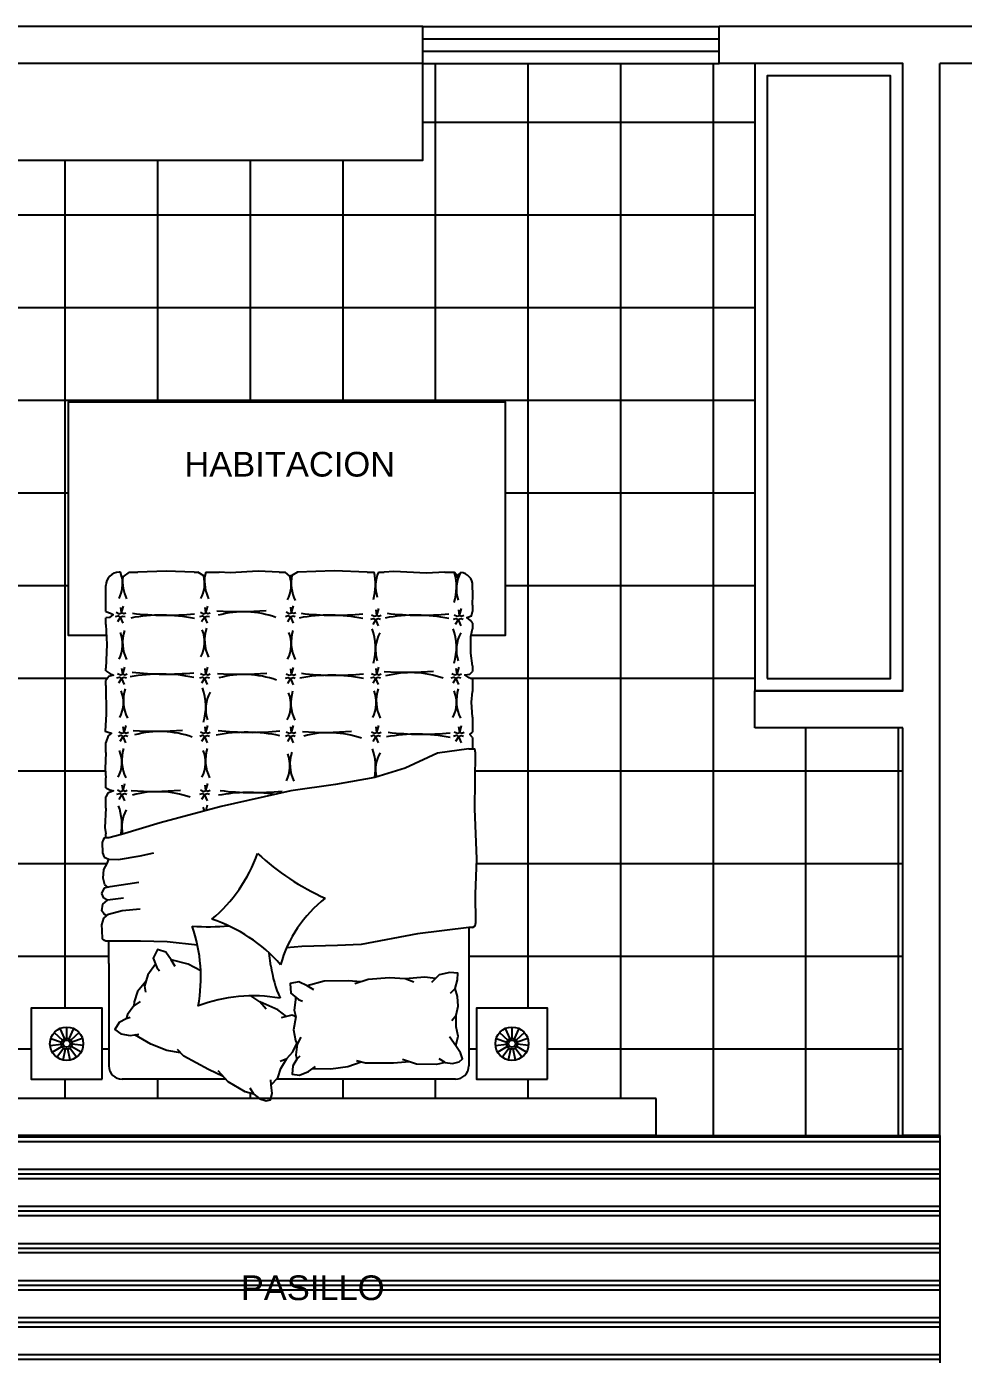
# Model space of a CAD drawing. Header units: inches. Extents: x -370 to 18, y -197 to 199.
# Drawn here: x -29.79 to -25.99, y -19.06 to -13.68 of the extents above; entities that cross this region are included whole.
import ezdxf

# ---------------------------------------------------------------- set-up
doc = ezdxf.new("R2010")
doc.units = ezdxf.units.IN
doc.header["$MEASUREMENT"] = 0
for name, color, linetype in [('artefactos', 1, 'Continuous'), ('aux2', 194, 'Continuous'), ('MUEBLES', 7, 'Continuous')]:
    doc.layers.add(name, color=color, linetype=linetype)
doc.styles.get("Standard").update_dxf_attribs({"font": 'arial.ttf'})
doc.linetypes.add('ZIGZAG', pattern='A,0.0001,-0.2,[131,ltypeshp.shx,S=0.2,R=0,X=-0.2,Y=0],-0.4,[131,ltypeshp.shx,S=0.2,R=180,X=0.2,Y=0],-0.2', length=0.8001)

# ---------------------------------------------------------------- blocks, each defined once
blk = doc.blocks.new('velador')
at = {"layer": 'artefactos', "color": 2}
blk.add_lwpolyline([(-0.4, 0.4), (-0.4, 0), (0, 0), (0, 0.4), (-0.4, 0.4)], dxfattribs=at)
for radius in [0.0937, 0.0304]:
    blk.add_circle((-0.2, 0.2), radius, dxfattribs=at)
at = {"layer": 'aux2', "color": 2}
for p, q in [((-0.2812, 0.2469), (-0.2263, 0.2152)), ((-0.2551, 0.2758), (-0.2179, 0.2246)), ((-0.2195, 0.2917), (-0.2063, 0.2297)), ((-0.1805, 0.2917), (-0.1937, 0.2297)), ((-0.1449, 0.2758), (-0.1821, 0.2246)), ((-0.1188, 0.2469), (-0.1737, 0.2152)), ((-0.2932, 0.2098), (-0.2302, 0.2032)), ((-0.2891, 0.171), (-0.2289, 0.1906)), ((-0.2697, 0.1373), (-0.2226, 0.1797)), ((-0.2381, 0.1144), (-0.2124, 0.1722)), ((-0.2, 0.1063), (-0.2, 0.1696)), ((-0.1619, 0.1144), (-0.1876, 0.1722)), ((-0.1303, 0.1373), (-0.1774, 0.1797)), ((-0.1109, 0.171), (-0.1711, 0.1906)), ((-0.1068, 0.2098), (-0.1698, 0.2032))]:
    blk.add_line(p, q, dxfattribs=at)
blk.add_circle((-0.2, 0.2), 0.0202, dxfattribs=at)
blk = doc.blocks.new('cama_2pl')
at = {"layer": 'artefactos', "color": 1}
for p, q in [((706.728, 610.2968), (706.7439, 610.2697)), ((706.728, 610.2968), (706.7662, 610.2856)), ((706.7662, 610.2856), (706.8438, 610.2406)), ((705.8202, 610.2295), (706.6253, 610.2295)), ((706.6196, 610.2234), (706.6064, 610.1813)), ((706.6494, 610.2549), (706.6196, 610.2234)), ((706.8438, 610.2406), (706.8884, 610.1923)), ((706.8541, 610.2295), (707.3202, 610.2295)), ((705.7602, 609.5475), (705.7602, 610.1695)), ((706.6064, 610.1813), (706.5796, 610.1361)), ((707.3802, 609.7085), (707.3802, 610.1695)), ((706.5399, 609.9466), (706.5399, 609.9523)), ((706.5399, 609.8598), (706.5399, 609.8643)), ((707.2129, 609.7868), (707.2157, 609.7917)), ((706.6513, 609.72), (706.6586, 609.662)), ((707.3802, 609.7085), (707.3802, 609.6085)), ((706.3513, 609.628), (706.512, 609.6323)), ((706.512, 609.6323), (706.5805, 609.6379)), ((707.3802, 609.6085), (707.3935, 609.6085)), ((705.7432, 609.5475), (705.7602, 609.5475)), ((707.4023, 609.5052), (707.3816, 609.4873)), ((707.3203, 609.4713), (707.2399, 609.4625)), ((707.3816, 609.4873), (707.3203, 609.4713)), ((707.3144, 609.4158), (707.386, 609.4246)), ((707.386, 609.4246), (707.4035, 609.4144)), ((707.4123, 609.3939), (707.4006, 609.3691)), ((707.4035, 609.4144), (707.4123, 609.3939)), ((707.3743, 609.3633), (707.2458, 609.3428)), ((707.4006, 609.3691), (707.3743, 609.3633)), ((707.2395, 609.2242), (707.1784, 609.2109)), ((707.3371, 609.2407), (707.2395, 609.2242)), ((707.38, 609.239), (707.3371, 609.2407)), ((707.4015, 609.2308), (707.38, 609.239)), ((707.4096, 609.2108), (707.4015, 609.2308)), ((707.3802, 609.1445), (707.3935, 609.1445)), ((707.3935, 609.1445), (707.3935, 609.1259)), ((707.3935, 609.0102), (707.3935, 608.9593)), ((707.3935, 608.919), (707.3935, 608.8734)), ((705.7432, 608.6926), (705.7432, 608.7452)), ((705.7602, 608.7433), (705.7432, 608.7433)), ((707.3935, 608.7594), (707.3935, 608.7153)), ((705.7432, 608.6014), (705.7432, 608.668)), ((705.7432, 608.4296), (705.7432, 608.4857)), ((707.3935, 608.4593), (707.3935, 608.4357)), ((705.7432, 608.37), (705.7432, 608.3963)), ((707.3935, 608.3927), (707.3935, 608.3804)), ((705.7432, 608.1788), (705.7432, 608.2034)), ((707.3935, 608.184), (707.3935, 608.1542)), ((705.7432, 608.0982), (705.7432, 608.1262)), ((707.3935, 608.1262), (707.3935, 608.0095)), ((705.8681, 607.9495), (705.8267, 607.9495)), ((706.1673, 607.9495), (706.1419, 607.9495)), ((706.2183, 607.9495), (706.1858, 607.9495)), ((706.6132, 607.9495), (706.5869, 607.9495)), ((706.9435, 607.9495), (706.8835, 607.9495)), ((706.9958, 607.9495), (706.98, 607.9495)), ((707.2888, 607.9495), (707.2502, 607.9495)), ((707.3274, 607.9495), (707.3335, 607.9495))]:
    blk.add_line(p, q, dxfattribs=at)
for points in [[(706.728, 610.2968), (706.7014, 610.317), (706.672, 610.3264), (706.6525, 610.3213), (706.646, 610.2929), (706.6494, 610.2549), (706.6521, 610.2314)], [(705.8672, 610.1535), (705.906, 610.1624), (705.9957, 610.1613), (706.0582, 610.141)], [(706.2455, 610.1524), (706.3055, 610.1735), (706.3813, 610.1847), (706.4649, 610.1827)], [(706.5205, 610.1254), (706.535, 610.1394), (706.5529, 610.1689), (706.555, 610.2061), (706.5219, 610.2107), (706.4813, 610.1951), (706.4499, 610.1714)], [(706.8659, 610.2167), (706.9314, 610.186), (707.0424, 610.1249), (707.0721, 610.096)], [(705.8672, 610.1535), (705.8341, 610.158), (705.8039, 610.1518), (705.7894, 610.1378), (705.7976, 610.1099), (705.8192, 610.0785), (705.8479, 610.0387)], [(705.8672, 610.1535), (705.8944, 610.1376)], [(706.0267, 610.1512), (706.0988, 610.1566), (706.2255, 610.1577), (706.2655, 610.1471)], [(706.517, 610.04), (706.5325, 610.0715), (706.5383, 610.1199), (706.535, 610.1394)], [(706.6097, 610.1481), (706.5796, 610.1361), (706.5527, 610.1055), (706.5336, 610.0663)], [(707.0572, 610.1104), (707.1198, 610.0994), (707.1914, 610.072), (707.2633, 610.0293)], [(705.8192, 610.0785), (705.8087, 610.0363), (705.8179, 609.9932), (705.8167, 609.9406)], [(706.5393, 609.9491), (706.5496, 610.007), (706.5401, 610.0545), (706.5325, 610.0715)], [(707.2837, 609.9521), (707.3031, 609.9572), (707.3332, 609.9741), (707.3533, 610.0056), (707.3267, 610.0258), (707.2837, 610.0321), (707.2447, 610.0268)], [(705.837, 609.9659), (705.8167, 609.9406), (705.8082, 609.9008), (705.8108, 609.8573), (705.8218, 609.8208)], [(706.5394, 609.8601), (706.5461, 609.9194), (706.5393, 609.9491)], [(706.5399, 609.9465), (706.5576, 609.9407), (706.6053, 609.9539)], [(706.5814, 609.9473), (706.6194, 609.918), (706.7009, 609.8809)], [(707.2387, 609.8794), (707.2677, 609.8992), (707.2965, 609.9386), (707.3031, 609.9572)], [(706.4577, 609.8266), (706.4873, 609.8087), (706.5255, 609.7914), (706.5644, 609.7981), (706.5618, 609.8417), (706.5273, 609.8702), (706.5093, 609.8778)], [(706.6731, 609.9138), (706.7009, 609.8809), (706.7416, 609.8545)], [(707.2136, 609.7892), (707.251, 609.8346), (707.266, 609.8807), (707.2677, 609.8992)], [(705.8424, 609.8417), (705.8218, 609.8208), (705.8109, 609.783), (705.8106, 609.7524), (705.8457, 609.7501), (705.8933, 609.7596), (705.9283, 609.7945)], [(706.2447, 609.7911), (706.3027, 609.7866), (706.4119, 609.7889), (706.4873, 609.8087)], [(707.1701, 609.7116), (707.205, 609.76), (707.22, 609.8109), (707.2158, 609.8372)], [(705.9107, 609.777), (705.9582, 609.7701), (706.0474, 609.7777)], [(706.0072, 609.7927), (706.0474, 609.7777), (706.1177, 609.7732), (706.2134, 609.7812), (706.2735, 609.8001)], [(706.967, 609.7426), (707.0241, 609.712), (707.0995, 609.6924)], [(707.0825, 609.7224), (707.0995, 609.6924), (707.1243, 609.6585), (707.1615, 609.6453), (707.1806, 609.6846), (707.1645, 609.7263), (707.1526, 609.7418)], [(705.7602, 609.5475), (705.9909, 609.5757), (706.245, 609.6228), (706.3513, 609.628)], [(706.9813, 609.6268), (707.1182, 609.6121), (707.2381, 609.6085), (707.3802, 609.6085)], [(707.3935, 609.6085), (707.4004, 609.6062), (707.4082, 609.5984), (707.4104, 609.5594), (707.4119, 609.5348)], [(705.7432, 609.5475), (705.7315, 609.5397), (705.7283, 609.525), (705.7299, 609.3975), (705.725, 609.2389), (705.7332, 609.0133), (705.7299, 608.7615), (705.7332, 608.7452), (705.7432, 608.7452)], [(707.4119, 609.5348), (707.4023, 609.5052)], [(707.3893, 609.494), (707.4021, 609.4873), (707.4123, 609.4727), (707.4079, 609.4421), (707.386, 609.4246)], [(707.3855, 609.3658), (707.3982, 609.3547), (707.4065, 609.3249), (707.4032, 609.2869), (707.3883, 609.2588), (707.38, 609.239)], [(707.3935, 609.1445), (707.401, 609.1459), (707.4056, 609.1522), (707.4101, 609.1653), (707.4096, 609.2108)], [(705.7602, 608.7433), (705.9021, 608.7632), (706.0466, 608.8301), (706.1841, 608.8724), (706.3603, 608.9041), (706.5613, 608.9323), (706.875, 609.0027), (707.1499, 609.0767), (707.3227, 609.1295), (707.3802, 609.1445)], [(707.3935, 609.0102), (707.3983, 609.0979), (707.3935, 609.1259)], [(707.3935, 608.919), (707.3755, 608.9278), (707.3597, 608.9331), (707.3842, 608.9436), (707.3935, 608.9593)], [(707.3935, 608.7594), (707.3965, 608.8331), (707.3935, 608.8734)], [(705.7432, 608.6926), (705.756, 608.6796), (705.7432, 608.668)], [(707.3935, 608.4593), (707.3929, 608.5882), (707.3964, 608.6636), (707.3841, 608.6689), (707.3683, 608.6724), (707.3841, 608.6847), (707.3935, 608.7153)], [(705.7432, 608.6014), (705.749, 608.5341), (705.7432, 608.4857)], [(705.7432, 608.4296), (705.7595, 608.4236), (705.7788, 608.4113), (705.756, 608.4078), (705.7432, 608.3963)], [(707.3935, 608.3927), (707.3753, 608.4041), (707.3595, 608.4129), (707.3806, 608.4181), (707.3935, 608.4357)], [(705.7432, 608.37), (705.7507, 608.3131), (705.7507, 608.2377), (705.7432, 608.2034)], [(707.3935, 608.184), (707.3893, 608.2743), (707.3935, 608.3804)], [(705.7432, 608.1788), (705.7525, 608.1658), (705.77, 608.1536), (705.749, 608.1448), (705.7432, 608.1262)], [(707.3935, 608.1262), (707.3736, 608.1341), (707.3613, 608.1393), (707.3771, 608.1534), (707.3935, 608.1542)], [(705.7432, 608.0982), (705.742, 608.0501), (705.7432, 608.0095)], [(705.7973, 607.9514), (705.8096, 607.9613), (705.8132, 607.9712), (705.8174, 607.9598), (705.8267, 607.9495)], [(705.8681, 607.9495), (705.951, 607.9533), (706.0984, 607.9463), (706.1419, 607.9495)], [(706.2183, 607.9495), (706.3669, 607.9428), (706.5307, 607.9495), (706.5566, 607.9638), (706.5656, 607.9664), (706.5869, 607.9495)], [(706.6132, 607.9495), (706.7091, 607.9446), (706.8337, 607.9516), (706.8835, 607.9495)], [(706.9435, 607.9495), (706.9477, 607.9649), (706.9534, 607.9662), (706.98, 607.9495)], [(707.2888, 607.9495), (707.3174, 607.9708), (707.3212, 607.9715), (707.3277, 607.9495)], [(706.9958, 607.9495), (707.1226, 607.9447), (707.2502, 607.9495)]]:
    blk.add_lwpolyline(points, dxfattribs=at)
for centre, radius, start, end in [((705.8202, 610.1695), 0.06, 90, 180), ((707.3202, 610.1695), 0.06, 0, 90), ((706.73, 610.5526), 0.6983, 260.07459, 290.84099), ((706.0898, 609.6369), 0.5677, 8.42319, 23.67235), ((707.6668, 609.7706), 0.7004, 169.34718, 199.09407), ((706.0604, 609.8656), 0.5677, 307.59373, 344.59337), ((707.1348, 610.1728), 0.6983, 220.99561, 251.76201), ((707.3689, 608.9752), 0.7004, 130.2682, 160.01509), ((706.9348, 608.3855), 1.1581, 86.52842, 94.68904), ((705.9276, 608.3614), 1.1581, 47.44943, 65.55794), ((705.8032, 608.0095), 0.06, 180, 263.48359), ((707.3335, 608.0095), 0.06, 270, 0)]:
    blk.add_arc(centre, radius, start, end, dxfattribs=at)
at = {"layer": 'aux2', "color": 1}
for points in [[(706.9271, 608.9491), (706.9373, 608.9465), (706.9498, 608.9509), (706.9627, 608.9714)], [(706.9711, 608.9478), (706.9587, 608.9442), (706.9493, 608.9502), (706.9373, 608.9776)], [(707.3, 608.9491), (707.3103, 608.9465), (707.3227, 608.9509), (707.3356, 608.9714)], [(707.3441, 608.9478), (707.3316, 608.9442), (707.3223, 608.9502), (707.3103, 608.9776)], [(706.9244, 608.9313), (706.9342, 608.9354), (706.9435, 608.9309), (706.9475, 608.9064)], [(706.968, 608.9278), (706.9542, 608.9349), (706.9435, 608.9309), (706.9351, 608.9002)], [(707.2974, 608.9313), (707.3071, 608.9354), (707.3165, 608.9309), (707.3205, 608.9064)], [(707.341, 608.9278), (707.3272, 608.9349), (707.3165, 608.9309), (707.308, 608.9002)], [(705.782, 608.6699), (705.7918, 608.6739), (705.8012, 608.6695), (705.8052, 608.645)], [(705.7847, 608.6877), (705.795, 608.685), (705.8074, 608.6895), (705.8203, 608.7099)], [(705.8257, 608.6664), (705.8119, 608.6735), (705.8012, 608.6695), (705.7927, 608.6388)], [(705.8288, 608.6864), (705.8163, 608.6828), (705.8069, 608.6887), (705.795, 608.7162)], [(706.1549, 608.6699), (706.1647, 608.6739), (706.174, 608.6695), (706.178, 608.645)], [(706.1575, 608.6877), (706.1678, 608.685), (706.1802, 608.6895), (706.1931, 608.7099)], [(706.1985, 608.6664), (706.1847, 608.6735), (706.174, 608.6695), (706.1655, 608.6388)], [(706.2016, 608.6864), (706.1891, 608.6828), (706.1798, 608.6887), (706.1678, 608.7162)], [(706.5387, 608.6699), (706.5485, 608.6739), (706.5579, 608.6695), (706.5619, 608.645)], [(706.5414, 608.6877), (706.5516, 608.685), (706.5641, 608.6895), (706.577, 608.7099)], [(706.5824, 608.6664), (706.5686, 608.6735), (706.5579, 608.6695), (706.5494, 608.6388)], [(706.5855, 608.6864), (706.573, 608.6828), (706.5636, 608.6887), (706.5516, 608.7162)], [(706.9244, 608.6699), (706.9342, 608.6739), (706.9435, 608.6695), (706.9475, 608.645)], [(706.9271, 608.6877), (706.9373, 608.685), (706.9498, 608.6895), (706.9627, 608.7099)], [(706.968, 608.6664), (706.9542, 608.6735), (706.9435, 608.6695), (706.9351, 608.6388)], [(706.9711, 608.6864), (706.9587, 608.6828), (706.9493, 608.6887), (706.9373, 608.7162)], [(707.2924, 608.6699), (707.3021, 608.6739), (707.3115, 608.6695), (707.3155, 608.645)], [(707.295, 608.6877), (707.3053, 608.685), (707.3177, 608.6895), (707.3306, 608.7099)], [(707.336, 608.6664), (707.3222, 608.6735), (707.3115, 608.6695), (707.303, 608.6388)], [(707.3391, 608.6864), (707.3266, 608.6828), (707.3173, 608.6887), (707.3053, 608.7162)], [(705.7962, 608.4257), (705.8064, 608.423), (705.8189, 608.4275), (705.8318, 608.4479)], [(705.8403, 608.4244), (705.8278, 608.4208), (705.8184, 608.4267), (705.8064, 608.4542)], [(706.1575, 608.4257), (706.1678, 608.423), (706.1802, 608.4275), (706.1931, 608.4479)], [(706.2016, 608.4244), (706.1891, 608.4208), (706.1798, 608.4267), (706.1678, 608.4542)], [(706.5414, 608.427), (706.5516, 608.4243), (706.5641, 608.4288), (706.577, 608.4492)], [(706.5855, 608.4257), (706.573, 608.4221), (706.5636, 608.428), (706.5516, 608.4555)], [(706.9271, 608.4257), (706.9373, 608.423), (706.9498, 608.4275), (706.9627, 608.4479)], [(706.9711, 608.4244), (706.9587, 608.4208), (706.9493, 608.4267), (706.9373, 608.4542)], [(707.3009, 608.4257), (707.3111, 608.423), (707.3236, 608.4275), (707.3365, 608.4479)], [(707.3449, 608.4244), (707.3325, 608.4208), (707.3231, 608.4267), (707.3111, 608.4542)], [(705.7935, 608.4079), (705.8033, 608.4119), (705.8127, 608.4075), (705.8167, 608.383)], [(705.8371, 608.4044), (705.8233, 608.4115), (705.8127, 608.4075), (705.8042, 608.3768)], [(706.1549, 608.4079), (706.1647, 608.4119), (706.174, 608.4075), (706.178, 608.383)], [(706.1985, 608.4044), (706.1847, 608.4115), (706.174, 608.4075), (706.1655, 608.3768)], [(706.5387, 608.4092), (706.5485, 608.4132), (706.5579, 608.4088), (706.5619, 608.3843)], [(706.5824, 608.4057), (706.5686, 608.4128), (706.5579, 608.4088), (706.5494, 608.3781)], [(706.9244, 608.4079), (706.9342, 608.4119), (706.9435, 608.4075), (706.9475, 608.383)], [(706.968, 608.4044), (706.9542, 608.4115), (706.9435, 608.4075), (706.9351, 608.3768)], [(707.2982, 608.4079), (707.308, 608.4119), (707.3173, 608.4075), (707.3213, 608.383)], [(707.3418, 608.4044), (707.328, 608.4115), (707.3173, 608.4075), (707.3089, 608.3768)], [(705.8297, 608.1604), (705.8173, 608.1568), (705.8079, 608.1627), (705.7959, 608.1902)], [(706.2016, 608.1604), (706.1891, 608.1568), (706.1798, 608.1627), (706.1678, 608.1902)], [(705.783, 608.1439), (705.7928, 608.1479), (705.8021, 608.1435), (705.8061, 608.119)], [(705.7857, 608.1617), (705.7959, 608.159), (705.8084, 608.1635), (705.8213, 608.1839)], [(705.8266, 608.1404), (705.8128, 608.1475), (705.8021, 608.1435), (705.7937, 608.1128)], [(706.1549, 608.1439), (706.1647, 608.1479), (706.174, 608.1435), (706.178, 608.119)], [(706.1575, 608.1617), (706.1678, 608.159), (706.1802, 608.1635), (706.1931, 608.1839)], [(706.1985, 608.1404), (706.1847, 608.1475), (706.174, 608.1435), (706.1655, 608.1128)], [(706.5387, 608.1317), (706.5485, 608.1357), (706.5579, 608.1313), (706.5619, 608.1068)], [(706.5414, 608.1495), (706.5516, 608.1469), (706.5641, 608.1513), (706.577, 608.1718)], [(706.5824, 608.1282), (706.5686, 608.1353), (706.5579, 608.1313), (706.5494, 608.1006)], [(706.5855, 608.1482), (706.573, 608.1446), (706.5636, 608.1506), (706.5516, 608.178)], [(706.9244, 608.1328), (706.9342, 608.1368), (706.9435, 608.1323), (706.9475, 608.1079)], [(706.9271, 608.1506), (706.9373, 608.1479), (706.9498, 608.1523), (706.9627, 608.1728)], [(706.968, 608.1292), (706.9542, 608.1363), (706.9435, 608.1323), (706.9351, 608.1016)], [(706.9711, 608.1492), (706.9587, 608.1457), (706.9493, 608.1516), (706.9373, 608.179)], [(707.3038, 608.1328), (707.3136, 608.1368), (707.3229, 608.1323), (707.3269, 608.1079)], [(707.3064, 608.1506), (707.3167, 608.1479), (707.3291, 608.1523), (707.3421, 608.1728)], [(707.3474, 608.1292), (707.3336, 608.1363), (707.3229, 608.1323), (707.3145, 608.1016)], [(707.3505, 608.1492), (707.338, 608.1457), (707.3287, 608.1516), (707.3167, 608.179)]]:
    blk.add_lwpolyline(points, dxfattribs=at)
for centre, radius, start, end in [((707.1705, 609.0941), 0.1516, 330.00614, 12.98914), ((707.574, 609.0845), 0.2522, 169.50688, 199.72929), ((706.7687, 609.0499), 0.1768, 342.64426, 350.61497), ((707.0916, 609.0588), 0.1463, 194.23978, 201.51943), ((706.7279, 607.6368), 1.3033, 83.32536, 95.58422), ((706.751, 609.6822), 0.7423, 261.03637, 280.58745), ((707.16, 609.3714), 0.4351, 250.41332, 285.15099), ((707.1819, 607.5197), 1.4151, 86.03505, 95.00581), ((706.0284, 608.8377), 0.1516, 330.00614, 12.31936), ((706.4319, 608.8281), 0.2522, 169.91882, 199.72929), ((706.3886, 608.8114), 0.1768, 342.64426, 26.16029), ((706.7115, 608.8204), 0.1463, 152.75109, 201.51943), ((706.7687, 608.7953), 0.1768, 342.64426, 26.16029), ((707.0916, 608.8043), 0.1463, 152.75109, 201.51943), ((707.1454, 608.7953), 0.1768, 342.64426, 26.16029), ((707.4683, 608.8043), 0.1463, 152.75109, 201.51943), ((705.9942, 609.42), 0.7423, 258.35241, 280.58745), ((705.9712, 607.3746), 1.3033, 83.32536, 95.58422), ((706.3892, 609.1062), 0.4351, 250.41332, 285.15099), ((706.4111, 607.2544), 1.4151, 86.03505, 95.00581), ((706.7604, 609.4115), 0.7423, 258.35241, 280.58745), ((706.7373, 607.3661), 1.3033, 83.32536, 95.58422), ((707.1506, 609.101), 0.4351, 250.41332, 285.15099), ((706.3845, 608.5371), 0.1768, 342.64426, 26.16029), ((706.7075, 608.5461), 0.1463, 152.75109, 201.51943), ((706.7929, 608.5643), 0.1516, 330.00614, 18.99185), ((707.1965, 608.5547), 0.2522, 163.98533, 199.72929), ((707.1724, 607.2492), 1.4151, 86.03505, 95.00581), ((705.6394, 608.5271), 0.1768, 342.64426, 26.16029), ((705.9623, 608.536), 0.1463, 152.75109, 201.51943), ((706.0001, 608.5271), 0.1768, 342.64426, 26.16029), ((706.323, 608.536), 0.1463, 152.75109, 201.51943), ((707.1381, 608.5271), 0.1768, 342.64426, 26.16029), ((707.461, 608.536), 0.1463, 152.75109, 201.51943), ((706.7716, 608.8447), 0.4351, 250.41332, 285.15099), ((706.021, 608.836), 0.4351, 250.41332, 285.15099), ((706.0428, 606.9842), 1.4151, 86.03505, 95.00581), ((706.3842, 609.1549), 0.7423, 258.35241, 280.58745), ((706.3612, 607.1094), 1.3033, 83.32536, 95.58422), ((706.7935, 606.993), 1.4151, 86.03505, 95.00581), ((707.1476, 609.1496), 0.7423, 258.35241, 280.58745), ((707.1246, 607.1042), 1.3033, 83.32536, 95.58422), ((705.6649, 608.2984), 0.1516, 330.00614, 18.99185), ((706.0684, 608.2888), 0.2522, 163.98533, 199.72929), ((706.029, 608.2984), 0.1516, 330.00614, 18.99185), ((706.4325, 608.2888), 0.2522, 163.98533, 199.72929), ((706.3832, 608.2646), 0.1768, 342.64426, 26.16029), ((706.7061, 608.2736), 0.1463, 152.75109, 201.51943), ((706.7728, 608.2537), 0.1768, 342.64426, 26.16029), ((707.0958, 608.2627), 0.1463, 152.75109, 201.51943), ((707.1418, 608.2646), 0.1768, 342.64426, 26.16029), ((707.4647, 608.2736), 0.1463, 152.75109, 201.51943), ((706, 608.8849), 0.7423, 258.35241, 280.58745), ((705.977, 606.8395), 1.3033, 83.32536, 95.58422), ((706.3871, 608.8849), 0.7423, 258.35241, 280.58745), ((706.364, 606.8395), 1.3033, 83.32536, 95.58422), ((706.7742, 608.5628), 0.4351, 250.41332, 285.15099), ((707.1452, 608.8849), 0.7423, 258.35241, 280.58745), ((707.1222, 606.8395), 1.3033, 83.32536, 95.58422), ((705.6649, 608.0252), 0.1516, 330.00614, 18.99185), ((706.0684, 608.0155), 0.2522, 163.98533, 194.58059), ((706.4325, 608.0019), 0.2522, 163.98533, 191.99553), ((706.3832, 607.9981), 0.1768, 348.82047, 26.16029), ((706.7061, 608.0071), 0.1463, 152.75109, 196.13134), ((706.7961, 606.7111), 1.4151, 86.03505, 95.00581), ((706.029, 608.0115), 0.1516, 335.84042, 18.99185), ((706.7728, 607.991), 0.1768, 351.4985, 26.16029), ((707.0958, 608), 0.1463, 152.75109, 193.33361), ((707.1418, 607.991), 0.1768, 353.45059, 26.16029), ((707.4647, 607.9999), 0.1463, 152.75109, 191.18533)]:
    blk.add_arc(centre, radius, start, end, dxfattribs=at)
at = {"layer": 'artefactos', "color": 1, "xscale": 0.7999999999999545, "yscale": 0.7999999999999545, "zscale": 0.7999999999999545}
for p in [(705.7261, 609.9095), (707.7302, 609.9095)]:
    blk.add_blockref('velador', p, dxfattribs=at)

msp = doc.modelspace()

# ---------------------------------------------------------------- hatches: boundary and pattern name
at = {"transparency": 33554610}
h = msp.add_hatch(dxfattribs=at)
h.set_pattern_fill('NET', color=8, scale=3)
h.set_pattern_definition([(0, (266.99425, -54.9461), (0, 0.375), []), (90, (266.99425, -54.9461), (-0.375, 2e-17), [])])
h.paths.add_polyline_path([(-26.83769, -13.83367), (-26.98255, -13.83367), (-28.18255, -13.83367), (-28.18255, -14.22437), (-29.83769, -14.22437), (-29.83769, -14.43367), (-29.98769, -14.43367), (-29.98769, -15.63367), (-29.83769, -15.63367), (-29.83769, -18.02207), (-28.84406, -18.02207), (-28.86678, -18.00484), (-28.90117, -17.9947), (-28.97106, -17.95425), (-28.98032, -17.94422), (-29.39982, -17.94422, -0.4142136), (-29.45382, -17.89022), (-29.45382, -17.47532), (-29.45382, -17.38538), (-29.46991, -17.38538), (-29.47899, -17.3763), (-29.48099, -17.34116), (-29.4823, -17.31901), (-29.47006, -17.28119), (-29.48268, -17.26317), (-29.47874, -17.23559), (-29.45902, -17.21982), (-29.47479, -17.21063), (-29.48268, -17.19224), (-29.46854, -17.16222), (-29.47746, -17.13013), (-29.47449, -17.09593), (-29.4611, -17.07066), (-29.45366, -17.05282), (-29.473, -17.04539), (-29.48027, -17.02741), (-29.48076, -16.98017), (-29.46577, -16.9598), (-29.46577, -16.95102), (-29.47006, -16.9258), (-29.46577, -16.84686), (-29.46577, -16.8011), (-29.45742, -16.78692), (-29.43531, -16.77745), (-29.44952, -16.77272), (-29.46577, -16.7648), (-29.46577, -16.72377), (-29.46848, -16.6875), (-29.46577, -16.62119), (-29.46577, -16.58149), (-29.45343, -16.54134), (-29.46834, -16.53496), (-29.46519, -16.4671), (-29.46577, -16.35108), (-29.46577, -16.3298), (-29.44627, -16.30336), (-29.46577, -16.29111), (-29.46577, -16.28007), (-29.46203, -16.18461), (-29.46369, -16.14855), (-29.61759, -16.14855), (-29.61759, -15.20283), (-27.8485, -15.20283), (-27.8485, -16.14855), (-27.9866, -16.14855), (-27.98728, -16.15165), (-27.98728, -16.21951), (-27.98054, -16.27066), (-27.98054, -16.29433), (-27.99202, -16.30473), (-28.01255, -16.30788), (-27.99518, -16.31893), (-27.98054, -16.32431), (-27.98054, -16.37481), (-27.9857, -16.41835), (-27.98054, -16.47897), (-27.98054, -16.53894), (-27.99202, -16.54934), (-27.98054, -16.56103), (-27.98054, -16.60835), (-27.97146, -16.60835), (-27.96851, -16.62306), (-27.97146, -16.84966), (-27.96409, -17.05271), (-27.96851, -17.19543), (-27.9669, -17.32138), (-27.98054, -17.33048), (-27.99582, -17.33048), (-27.99582, -17.89022, -0.4142136), (-28.04982, -17.94422), (-28.7744, -17.94422), (-28.79609, -17.96714), (-28.79304, -18.00134), (-28.79777, -18.02207), (-27.23769, -18.02207), (-27.23769, -18.17207), (-26.23769, -18.17207), (-26.23769, -16.52207), (-26.83769, -16.52207), (-26.83769, -16.37207)])
h.paths.add_polyline_path([(-27.67709, -17.65622), (-27.67709, -17.94422), (-27.96509, -17.94422), (-27.96509, -17.65622)], flags=16)
h.paths.add_polyline_path([(-27.75361, -17.80022, -1), (-27.88858, -17.80022, -1)], flags=0)
h.paths.add_polyline_path([(-27.79922, -17.80022, -1), (-27.84297, -17.80022, -1)], flags=0)
h.paths.add_polyline_path([(-27.80657, -17.80022, -1), (-27.83562, -17.80022, -1)], flags=0)
h.paths.add_polyline_path([(-29.48075, -17.65622), (-29.48075, -17.94422), (-29.76875, -17.94422), (-29.76875, -17.65622)], flags=16)
h.paths.add_polyline_path([(-29.55727, -17.80022, -1), (-29.69223, -17.80022, -1)], flags=0)
h.paths.add_polyline_path([(-29.60288, -17.80022, -1), (-29.64662, -17.80022, -1)], flags=0)
h.paths.add_polyline_path([(-29.61023, -17.80022, -1), (-29.63927, -17.80022, -1)], flags=0)
h = msp.add_hatch(dxfattribs=at)
h.set_pattern_fill('PLAST', color=8, scale=0.6)
h.set_pattern_definition([(0, (266.99425, -54.94609), (0, 0.15), []), (0, (266.99425, -54.92734), (0, 0.15), []), (0, (266.99425, -54.90859), (0, 0.15), [])])
h.paths.add_polyline_path([(-28.84503, -19.17207), (-28.69503, -19.17207), (-27.69503, -19.17207), (-26.08769, -19.17207), (-26.08769, -18.17207), (-27.23769, -18.17207), (-31.63769, -18.17207), (-31.63769, -19.53367), (-31.48769, -19.53367), (-31.48769, -19.68367), (-29.97265, -19.68367), (-29.97265, -22.53367), (-28.84503, -22.53367)])
h.paths.add_polyline_path([(-28.93264, -20.55759), (-28.93264, -20.70633), (-28.89264, -20.70633), (-28.89264, -20.99613), (-28.87786, -20.99613), (-28.87786, -21.03015), (-28.93264, -21.03015), (-28.93264, -21.15759), (-29.53264, -21.15759), (-29.53264, -20.55759)], flags=16)
h.paths.add_polyline_path([(-29.39407, -21.1315), (-29.43304, -21.1315), (-29.43304, -20.90976), (-29.39407, -20.90976), (-29.39407, -20.80541), (-29.43304, -20.80541), (-29.43304, -20.75324), (-29.39407, -20.75324), (-29.39407, -20.70107), (-29.43304, -20.70107), (-29.43304, -20.64889), (-29.39407, -20.64889)], flags=0)
h.paths.add_polyline_path([(-29.35331, -20.59474), (-28.97283, -20.59474), (-28.97283, -21.12159), (-29.35331, -21.12159)], flags=0)
h.paths.add_polyline_path([(-28.93264, -21.20693), (-28.93264, -21.35567), (-28.89264, -21.35567), (-28.89264, -21.64547), (-28.87786, -21.64547), (-28.87786, -21.67949), (-28.93264, -21.67949), (-28.93264, -21.80693), (-29.53264, -21.80693), (-29.53264, -21.20693)], flags=16)
h.paths.add_polyline_path([(-29.39407, -21.78084), (-29.43304, -21.78084), (-29.43304, -21.5591), (-29.39407, -21.5591), (-29.39407, -21.45475), (-29.43304, -21.45475), (-29.43304, -21.40258), (-29.39407, -21.40258), (-29.39407, -21.3504), (-29.43304, -21.3504), (-29.43304, -21.29823), (-29.39407, -21.29823)], flags=0)
h.paths.add_polyline_path([(-29.35331, -21.24408), (-28.97283, -21.24408), (-28.97283, -21.77093), (-29.35331, -21.77093)], flags=0)
edge = h.paths.add_edge_path(flags=16)
edge.add_line((-29.36477, -21.87455), (-28.87609, -21.87455))
edge.add_ellipse((-28.88077, -21.88255), major_axis=(0.00566, 0.00566), ratio=1, start_angle=315, end_angle=405, ccw=False)
edge.add_line((-28.87277, -21.88255), (-28.87277, -22.47123))
edge.add_ellipse((-28.88077, -22.46655), major_axis=(0.00566, 0.00566), ratio=1, start_angle=225, end_angle=315, ccw=False)
edge.add_line((-28.88077, -22.47455), (-29.36946, -22.47455))
edge.add_ellipse((-29.36477, -22.46655), major_axis=(0.00566, 0.00566), ratio=1, start_angle=135, end_angle=225, ccw=False)
edge.add_line((-29.37277, -22.46655), (-29.37277, -21.87786))
edge.add_ellipse((-29.36477, -21.88255), major_axis=(-0.00566, 0.00566), ratio=1, start_angle=-45, end_angle=45, ccw=False)
edge = h.paths.add_edge_path(flags=0)
edge.add_line((-28.90955, -22.02305), (-28.98349, -22.02305))
edge.add_ellipse((-30.97777, -22.17455), major_axis=(-1.41421, 1.41421), ratio=1, start_angle=228.81779, end_angle=229.47677)
edge.add_line((-28.98258, -22.03605), (-28.90955, -22.03605))
edge.add_ellipse((-28.90955, -22.02955), major_axis=(-0.0046, 0.0046), ratio=1, start_angle=135.00003, end_angle=314.99997)
edge = h.paths.add_edge_path(flags=0)
edge.add_ellipse((-29.12277, -22.90455), major_axis=(-0.70711, 0.70711), ratio=1, start_angle=306.95689, end_angle=323.04311, ccw=False)
edge.add_ellipse((-28.99545, -22.0035), major_axis=(-0.06364, 0.06364), ratio=1, start_angle=230.13796, end_angle=306.95689, ccw=False)
edge.add_ellipse((-28.92107, -21.96555), major_axis=(-0.0046, 0.0046), ratio=0.9999998, start_angle=135.00005, end_angle=314.99996)
edge.add_ellipse((-28.99545, -22.0035), major_axis=(-0.06364, 0.06364), ratio=1, start_angle=230.13796, end_angle=306.95689)
edge.add_ellipse((-28.91215, -21.99755), major_axis=(0.0046, 0.0046), ratio=1, start_angle=225.00002, end_angle=404.99998)
edge.add_ellipse((-30.89777, -22.17455), major_axis=(1.41421, 1.41421), ratio=1, start_angle=319.17117, end_angle=320.09392, ccw=False)
edge.add_ellipse((-30.89777, -22.17455), major_axis=(1.41421, 1.41421), ratio=1, start_angle=318.24951, end_angle=319.17117, ccw=False)
edge.add_ellipse((-30.89777, -22.17455), major_axis=(1.41421, 1.41421), ratio=1, start_angle=313.22317, end_angle=318.24951, ccw=False)
edge.add_ellipse((-28.92278, -22.24991), major_axis=(-0.01945, 0.01945), ratio=1, start_angle=214.86616, end_angle=254.03115, ccw=False)
edge.add_ellipse((-28.91545, -22.25955), major_axis=(-0.0198, 0.0198), ratio=1, start_angle=240.40479, end_angle=277.13441, ccw=False)
edge.add_line((-28.88846, -22.25211), (-28.88068, -22.26515))
edge.add_ellipse((-28.89813, -22.26955), major_axis=(0.01273, 0.01273), ratio=1, start_angle=240.88959, end_angle=329.13814, ccw=False)
edge.add_ellipse((-28.89813, -22.26955), major_axis=(-0.01061, 0.01061), ratio=1, start_angle=67.19546, end_angle=305.702)
edge.add_line((-28.89723, -22.28677), (-28.90092, -22.28668))
edge.add_ellipse((-30.89777, -22.17455), major_axis=(-1.41421, 1.41421), ratio=1, start_angle=219.86204, end_angle=221.78592, ccw=False)
edge.add_ellipse((-28.99545, -22.3456), major_axis=(0.06364, 0.06364), ratio=1, start_angle=233.04311, end_angle=309.86204, ccw=False)
edge.add_ellipse((-29.12277, -21.44455), major_axis=(-0.70711, 0.70711), ratio=1, start_angle=126.95689, end_angle=143.04311, ccw=False)
edge.add_ellipse((-29.2501, -22.3456), major_axis=(-0.06364, 0.06364), ratio=1, start_angle=50.13796, end_angle=126.95689, ccw=False)
edge.add_ellipse((-27.34777, -22.17455), major_axis=(1.41421, 1.41421), ratio=1, start_angle=129.86204, end_angle=140.13796, ccw=False)
edge.add_ellipse((-29.2501, -22.0035), major_axis=(0.06364, 0.06364), ratio=1, start_angle=53.04311, end_angle=129.86204, ccw=False)
edge = h.paths.add_edge_path(flags=0)
edge.add_line((-29.00531, -21.95905), (-29.0048, -21.95905))
edge.add_ellipse((-29.06946, -22.0146), major_axis=(-0.0601, 0.0601), ratio=1, start_angle=267.28289, end_angle=307.93355, ccw=False)
edge.add_ellipse((-29.06946, -22.0146), major_axis=(-0.0601, 0.0601), ratio=1, start_angle=249.66021, end_angle=267.28289, ccw=False)
edge = h.paths.add_edge_path(flags=0)
edge.add_line((-28.94983, -22.27131), (-28.95066, -22.27107))
edge.add_line((-28.95066, -22.27107), (-28.94652, -22.27336))
edge.add_ellipse((-28.93277, -22.24955), major_axis=(0.01945, 0.01945), ratio=1, start_angle=187.71969, end_angle=195, ccw=False)
edge = h.paths.add_edge_path(flags=0)
edge.add_ellipse((-30.97777, -22.17455), major_axis=(-1.41421, 1.41421), ratio=1, start_angle=222.88053, end_angle=223.27956)
edge.add_line((-28.97868, -22.23459), (-29.02655, -22.20695))
edge.add_ellipse((-29.05777, -22.17455), major_axis=(0.03182, 0.03182), ratio=1, start_angle=127.48872, end_angle=268.93611, ccw=False)
edge.add_ellipse((-29.09732, -22.15455), major_axis=(-0.01061, 0.01061), ratio=1, start_angle=-78.90533, end_angle=115.24885, ccw=False)
edge.add_ellipse((-29.05777, -22.17455), major_axis=(-0.03182, 0.03182), ratio=1, start_angle=204.65618, end_angle=358.8548, ccw=False)
edge.add_line((-29.01558, -22.19019), (-28.94996, -22.22808))
edge.add_ellipse((-28.93277, -22.24955), major_axis=(0.01945, 0.01945), ratio=1, start_angle=392.4698, end_angle=443.67631, ccw=False)
edge.add_ellipse((-28.93277, -22.24955), major_axis=(0.01945, 0.01945), ratio=1, start_angle=306.32369, end_angle=392.4698, ccw=False)
edge.add_line((-28.90559, -22.2537), (-28.89313, -22.26089))
edge.add_ellipse((-28.89813, -22.26955), major_axis=(-0.00707, 0.00707), ratio=1, start_angle=105, end_angle=285, ccw=False)
edge.add_line((-28.90313, -22.27821), (-28.90944, -22.27456))
edge.add_ellipse((-28.92278, -22.24991), major_axis=(0.01945, 0.01945), ratio=1, start_angle=212.4698, end_angle=248.03131)
edge.add_ellipse((-28.92278, -22.24991), major_axis=(0.01945, 0.01945), ratio=1, start_angle=248.03131, end_angle=252.72065)
edge.add_line((-28.90999, -22.27425), (-28.96301, -22.24364))
edge.add_line((-28.96301, -22.24364), (-29.03618, -22.26575))
edge.add_ellipse((-29.03444, -22.27149), major_axis=(0.00424, 0.00424), ratio=1, start_angle=61.81099, end_angle=147.94548)
edge.add_line((-29.04029, -22.27283), (-29.03967, -22.27555))
edge.add_ellipse((-29.03382, -22.2742), major_axis=(-0.00424, 0.00424), ratio=1, start_angle=57.94548, end_angle=144.07998)
edge.add_line((-29.03616, -22.28065), (-29.03287, -22.28013))
edge.add_ellipse((-29.03382, -22.2742), major_axis=(-0.00424, 0.00424), ratio=1, start_angle=57.94548, end_angle=144.07998, ccw=False)
edge.add_ellipse((-29.03444, -22.27149), major_axis=(0.00424, 0.00424), ratio=1, start_angle=61.81099, end_angle=147.94548)
edge.add_line((-29.03936, -22.26671), (-28.97914, -22.24851))
edge = h.paths.add_edge_path(flags=0)
edge.add_ellipse((-28.98767, -21.97705), major_axis=(-0.00354, 0.00354), ratio=1, start_angle=-45, end_angle=69.66021)
edge.add_ellipse((-28.98411, -21.98605), major_axis=(0.00354, 0.00354), ratio=1, start_angle=153.49585, end_angle=225)
edge.add_line((-28.98634, -21.99105), (-28.98411, -21.99105))
edge.add_ellipse((-28.98411, -21.98605), major_axis=(0.00354, 0.00354), ratio=1, start_angle=153.49585, end_angle=225, ccw=False)
edge.add_ellipse((-28.98767, -21.97705), major_axis=(-0.00354, 0.00354), ratio=1, start_angle=-45, end_angle=69.66021)
edge.add_line((-28.99172, -21.97205), (-28.98767, -21.97205))
h.paths.add_polyline_path([(-29.52036, -21.51175), (-29.52036, -20.57648), (-29.72643, -20.57648), (-29.72643, -21.51175)], flags=24)
h.paths.add_polyline_path([(-28.95527, -18.89442), (-28.32287, -18.89442), (-28.32287, -18.68835), (-28.95527, -18.68835)], flags=24)

# ---------------------------------------------------------------- linework, layer by layer
at = {"color": 4}
for p, q in [((-28.18255, -13.68367), (-29.98769, -13.68367)), ((-28.18255, -13.83367), (-28.18255, -13.68367)), ((-24.93769, -13.68367), (-26.98255, -13.68367)), ((-26.98255, -13.83367), (-26.98255, -13.68367)), ((-28.18255, -13.83367), (-29.83769, -13.83367)), ((-26.23769, -13.83367), (-26.98255, -13.83367)), ((-26.23769, -16.37207), (-26.23769, -13.83367)), ((-24.93769, -13.83367), (-26.08769, -13.83367)), ((-26.08769, -18.17207), (-26.08769, -13.83367)), ((-26.23769, -16.37207), (-26.83769, -16.37207)), ((-26.83769, -16.52207), (-26.83769, -16.37207)), ((-26.23769, -16.52207), (-26.83769, -16.52207)), ((-26.23769, -18.17207), (-26.23769, -16.52207)), ((-27.23769, -18.02207), (-29.83769, -18.02207)), ((-27.23769, -18.17207), (-27.23769, -18.02207)), ((-27.23769, -18.17207), (-31.63769, -18.17207)), ((-26.08769, -18.17207), (-26.23769, -18.17207))]:
    msp.add_line(p, q, dxfattribs=at)
at = {"color": 1}
for p, q in [((-28.18255, -13.68367), (-26.98255, -13.68367)), ((-28.18255, -13.83367), (-26.98255, -13.83367))]:
    msp.add_line(p, q, dxfattribs=at)
at = {"color": 2}
for p, q in [((-28.18255, -13.73367), (-26.98255, -13.73367)), ((-28.18255, -13.78367), (-26.98255, -13.78367))]:
    msp.add_line(p, q, dxfattribs=at)
at = {"color": 8}
for p, q in [((-27.23769, -18.17207), (-26.08769, -18.17207)), ((-26.08769, -18.17207), (-26.08769, -19.17207))]:
    msp.add_line(p, q, dxfattribs=at)
at = {"color": 1}
for points in [[(-29.83769, -14.22437), (-28.18255, -14.22437), (-28.18255, -13.83367), (-29.83769, -13.83367)], [(-26.83769, -16.37207), (-26.23769, -16.37207), (-26.23769, -13.83367), (-26.83769, -13.83367)], [(-26.78769, -16.32207), (-26.28769, -16.32207), (-26.28769, -13.88367), (-26.78769, -13.88367)]]:
    msp.add_lwpolyline(points, close=True, dxfattribs=at)
at = {"layer": 'MUEBLES', "color": 8, "linetype": 'ZIGZAG', "ltscale": 0.05}
msp.add_lwpolyline([(-29.46369, -16.14855), (-29.61759, -16.14855), (-29.61759, -15.20283), (-27.8485, -15.20283), (-27.8485, -16.14855), (-27.9866, -16.14855)], dxfattribs=at)

# ---------------------------------------------------------------- block references
at = {"layer": 'MUEBLES', "xscale": 0.9000000000000057, "yscale": 0.9000000000000057, "zscale": 0.9000000000000057, "rotation": 179.9999999999999}
msp.add_blockref('cama_2pl', (607.18839, 531.2623), dxfattribs=at)

# ---------------------------------------------------------------- texts
at = {"color": 2, "char_height": 0.1, "attachment_point": 1}
for s, insert in [('HABITACION ', (-29.14813, -15.40497)), ('PASILLO', (-28.9195, -18.73805))]:
    msp.add_mtext(s, dxfattribs=dict(at, insert=insert))

doc.saveas('drawing.dxf')
